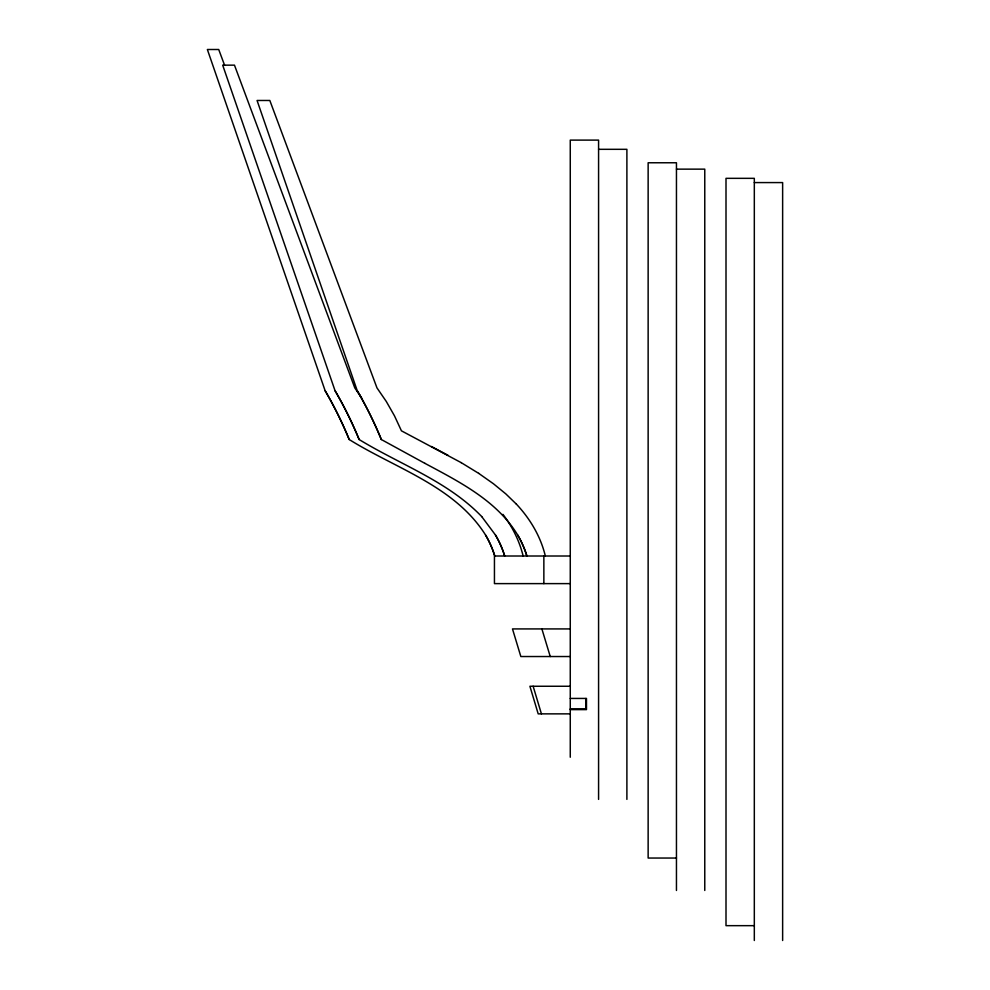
<?xml version="1.0" encoding="UTF-8"?>
<svg xmlns="http://www.w3.org/2000/svg" width="990" height="990" viewBox="0 0 990 990"><rect width="100%" height="100%" fill="white"/><g stroke="black" fill="none" stroke-linecap="round" stroke-linejoin="round"><path stroke-width="1.49" d="M598.579 149.317L626.893 149.317L626.893 799.388M676.455 169.142L704.769 169.142L704.769 890.468M754.318 182.581L782.632 182.581L782.632 940.5M570.265 556.009L494.443 556.009L494.443 583.617L570.265 583.617M570.265 628.922L512.486 628.922L520.839 656.531L570.265 656.531M570.265 686.256L529.91 686.256L538.189 713.864L570.265 713.864M570.265 698.433L586.476 698.433L586.476 709.62L570.265 709.62M570.265 708.914L585.845 708.914L585.845 698.519M676.455 858.045L648.141 858.045L648.141 162.768L676.455 162.768L676.455 890.468M754.318 925.662L726.004 925.662L726.004 178.336L754.318 178.336L754.318 940.5M461.216 462.652L401.433 430.823L394.49 415.862L386.31 401.507L376.967 387.882L269.825 100.473L257.066 100.473L357.242 390.716A398.438 393.166 0 0 1 381.323 439.523L424.933 463.37M431.417 446.527L448.049 455.313M424.908 463.345C459.137 481.709 496.683 500.482 517.572 534.86A99.26 98.171 0 0 1 526.89 556.009A99.619 98.295 0 0 0 517.572 534.86M361.573 397.794L354.779 387.882L234.469 65.154L222.688 65.154L335.053 390.716A393.154 391.619 0 0 1 359.135 439.523C400.22 464.632 447.765 481.202 481.722 516.582M224.643 65.402L218.716 49.5L207.368 49.5L325.128 390.716A391.137 391.025 0 0 1 349.21 439.523C395.889 468.629 454.818 486.164 485.558 535.033A97.626 97.602 0 0 1 494.777 556.009A97.701 97.626 0 0 0 485.546 535.033M461.154 462.615L478.714 473.381M478.665 473.344L493.453 483.764L505.878 493.948L516.347 504.096M516.297 504.034C530.034 518.661 540.639 536.394 545.329 556.009M481.709 516.57L495.433 534.971A98.394 97.874 0 0 1 504.702 556.009A98.171 97.787 0 0 0 495.446 534.984M502.932 514.367C512.399 526.717 519.416 540.874 523.141 556.009M541.889 628.922L550.242 656.531M533.14 686.256L541.419 713.864M598.579 799.388L598.579 140.11L570.265 140.11L570.265 757.239M543.857 556.009L543.857 583.617M357.242 390.716A397.101 392.77 0 0 1 381.323 439.523M335.053 390.716A393.971 391.854 0 0 1 359.135 439.523M325.128 390.716A391.409 391.1 0 0 1 349.21 439.523"/></g></svg>
